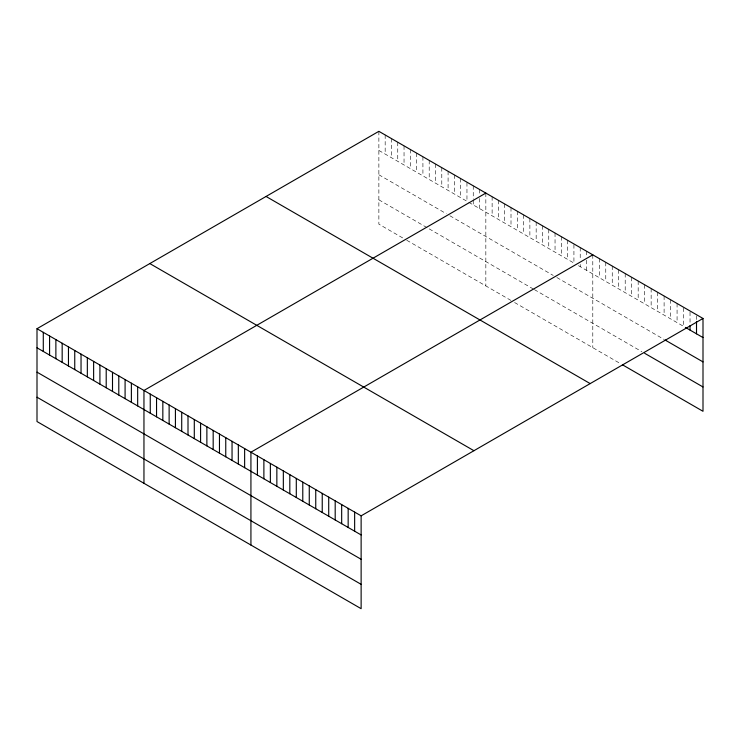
<?xml version="1.0" encoding="UTF-8"?>
<svg xmlns="http://www.w3.org/2000/svg" width="740" height="740" viewBox="0 0 740 740"><rect width="100%" height="100%" fill="white"/><g stroke="black" fill="none" stroke-linecap="round" stroke-linejoin="round"><path stroke-width="0.56" stroke-dasharray="3.7 2.78" d="M378.871 131.322L378.871 224.165L404.04 238.696M378.871 150.433L466.959 201.289L466.959 182.179M468.762 202.325L573.926 263.042L573.926 243.932M578.412 265.642L683.557 326.34L683.557 307.23M378.871 174.76L446.285 213.684M449.883 215.756L553.252 275.437M556.841 277.519L664.104 339.438M378.871 199.828L427.415 227.855M429.209 228.891L533.475 289.09M534.373 289.608L641.876 351.676M406.741 240.25L511.007 300.449M514.596 302.521L620.582 363.71M696.516 315.841L696.516 321.456M690.032 312.095L690.032 324.462M677.072 303.493L677.072 322.594M670.588 299.746L670.588 318.857M664.104 296L664.104 315.111M657.62 292.263L657.62 311.364M651.145 288.517L651.145 307.627M644.66 284.771L644.66 303.881M638.176 281.034L638.176 300.144M631.692 277.287L631.692 296.398M625.207 273.55L625.207 292.651M618.723 269.804L618.723 288.914M612.248 266.058L612.248 285.168M605.764 262.321L605.764 281.422M599.28 258.575L599.28 277.685M592.796 254.838L592.796 347.671M586.505 251.202L586.505 255.698M586.505 260.193L586.505 270.313M580.216 247.567L580.216 259.934M580.216 264.43L580.216 266.678M567.626 240.306L567.626 259.407M561.336 236.671L561.336 255.781M555.046 233.035L555.046 252.146M548.756 229.409L548.756 248.511M542.466 225.774L542.466 244.885M536.167 222.139L536.167 241.249M529.877 218.504L529.877 237.614M523.587 214.878L523.587 233.979M517.297 211.242L517.297 230.353M511.007 207.607L511.007 226.718M504.708 203.981L504.708 223.082M498.418 200.346L498.418 219.456M492.128 196.71L492.128 215.821M485.838 193.085L485.838 285.918M479.548 189.449L479.548 193.945M479.548 198.44L479.548 208.551M473.249 185.814L473.249 199.301M473.249 200.429L473.249 204.924M460.668 178.553L460.668 197.654M454.379 174.917L454.379 194.028M448.089 171.282L448.089 190.393M441.789 167.656L441.789 186.758M435.499 164.021L435.499 183.131M429.209 160.386L429.209 179.496M422.919 156.751L422.919 175.861M416.629 153.125L416.629 172.226M410.33 149.489L410.33 168.6M404.04 145.854L404.04 164.965M397.75 142.228L397.75 161.329M391.46 138.593L391.46 157.703M385.17 134.958L385.17 154.068"/><path stroke-width="1.11" d="M703 318.459L361.129 515.836L361.129 608.678L37 421.541L37 328.708L378.871 131.322L703 318.459L703 411.292L622.433 364.783M485.838 193.085L143.958 390.461L143.958 483.294M592.796 254.838L250.925 452.214L250.925 545.047M685.407 327.404L703 337.57M665.029 339.975L703 361.897M644.66 353.276L703 386.964M266.058 196.461L590.178 383.598M149.822 263.57L473.942 450.706M37 328.708L361.129 515.836M37 347.809L361.129 534.946M37 372.146L361.129 559.274M37 397.214L361.129 584.341M696.516 321.456L696.516 333.823M690.032 325.582L690.032 330.077M354.645 512.099L354.645 531.2M348.161 508.352L348.161 527.463M341.677 504.606L341.677 523.716M335.192 500.869L335.192 519.98M328.717 497.123L328.717 516.233M322.233 493.386L322.233 512.487M315.749 489.64L315.749 508.75M309.264 485.893L309.264 505.004M302.78 482.156L302.78 501.257M296.296 478.41L296.296 497.521M289.821 474.673L289.821 493.774M283.337 470.927L283.337 490.037M276.853 467.181L276.853 486.291M270.368 463.444L270.368 482.545M263.884 459.697L263.884 478.808M257.409 455.96L257.409 475.062M244.635 448.579L244.635 467.689M238.336 444.944L238.336 464.054M232.046 441.318L232.046 460.419M225.756 437.682L225.756 456.793M219.465 434.047L219.465 453.158M213.176 430.421L213.176 449.522M206.876 426.786L206.876 445.896M200.586 423.151L200.586 442.261M194.296 419.525L194.296 438.626M188.006 415.889L188.006 434.99M181.716 412.254L181.716 431.365M175.417 408.619L175.417 427.729M169.127 404.993L169.127 424.094M162.837 401.358L162.837 420.468M156.547 397.722L156.547 416.833M150.257 394.096L150.257 413.197M137.668 386.826L137.668 405.936M131.378 383.19L131.378 402.301M125.088 379.565L125.088 398.666M118.798 375.929L118.798 395.04M112.499 372.294L112.499 391.404M106.209 368.668L106.209 387.769M99.918 365.033L99.918 384.143M93.629 361.397L93.629 380.508M87.339 357.762L87.339 376.873M81.039 354.136L81.039 373.238M74.749 350.501L74.749 369.611M68.459 346.866L68.459 365.976M62.169 343.24L62.169 362.341M55.879 339.605L55.879 358.715M49.58 335.969L49.58 355.08M43.29 332.334L43.29 351.445"/></g></svg>
